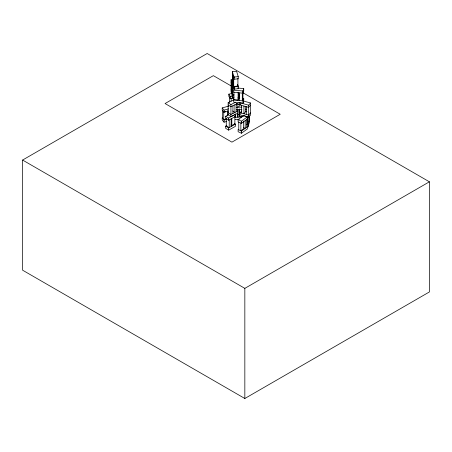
<?xml version="1.0" encoding="UTF-8"?>
<svg xmlns="http://www.w3.org/2000/svg" width="452" height="452" viewBox="0 0 452 452"><rect width="100%" height="100%" fill="white"/><g stroke="black" fill="none" stroke-linecap="round" stroke-linejoin="round"><path stroke-width="0.68" d="M237.729 88.033L243.741 88.575L243.741 90.75L243.086 93.18L233.735 92.338L233.735 90.163L234.385 87.733M233.893 91.886L233.893 99.615L238.097 99.994L238.509 98.474L238.509 92.151M243.086 93.18L243.086 91.005L243.741 88.575M243.086 100.903L233.735 100.067L233.735 102.237L243.086 103.079L243.086 100.903L243.741 98.474L242.402 98.355M243.086 103.079L243.741 100.649L243.741 98.474M247.978 124.927L249.549 119.543L249.549 121.712L247.978 127.102L247.978 124.927L246.577 124.792M242.651 100.79L250.527 102.971L250.527 115.045L248.679 117.266L240.148 114.898L240.148 112.723L241.622 110.949M248.679 117.266L248.679 105.192L250.527 102.971M250.527 105.146L248.679 107.361L240.148 105L240.148 102.824L248.679 105.192M250.527 112.876L248.679 115.09L240.148 112.723M238.114 119.65L243.984 115.367L247.323 116.893L247.323 119.062L241.453 123.351L238.114 121.825L238.114 119.65L241.453 121.176L247.323 116.893M241.91 122.277L240.854 123.051L240.854 130.775L243.492 128.848L243.492 121.119M241.453 131.08L247.323 126.792L247.323 128.967L241.453 133.25L238.114 131.724L238.114 129.554L241.453 131.08L241.453 133.25M22.6 160.053L207.163 53.5L429.4 181.806L429.4 291.947L244.837 398.5L22.6 270.194L22.6 160.053L244.837 288.365L429.4 181.806M225.684 116.277L228.644 118.051L235.452 114.254L235.452 116.43L228.644 120.221L225.684 118.452L225.684 116.277L228.526 114.701M234.272 123.447L235.452 124.153L235.452 126.328L228.644 130.125L225.684 128.351L225.684 126.181L226.819 125.549M230.882 124.989L231.808 125.543L234.87 123.837L234.87 116.107M225.684 126.181L228.644 127.95L235.452 124.153M236.424 109.779L238.097 110.898L238.097 113.073L230.927 116.639L228.147 114.774L228.147 102.7L234.119 99.728M228.147 102.7L230.927 104.565L235.707 102.186M238.097 103.169L230.927 106.74L228.147 104.875M238.097 110.898L230.927 114.463L228.147 112.605M228.65 111.028L224.056 112.299L222.214 110.085L222.214 107.909L228.78 106.09M222.214 107.909L224.056 110.124L228.65 108.853M225.667 111.345L223.746 111.876L223.746 119.605L226.944 118.718M226.678 121.475L224.056 122.198L222.214 119.983L222.214 117.808L224.056 120.029L226.678 119.3M233.74 97.881L230.334 98.621L228.836 96.316L228.836 94.146L232.243 93.406M228.836 94.146L230.334 96.445L233.062 95.852M236.469 105.017L239.193 104.423M236.469 107.192L239.193 106.599L239.193 102.316M232.368 83.761L232.368 71.687L236.56 71.246L238.244 76.625L238.244 78.801L234.057 79.236L232.368 73.862M232.368 71.687L234.057 77.06L238.244 76.625M237.91 78.309L237.91 86.033L233.724 86.473L233.249 84.959L233.249 77.23L234.644 77.089M234.159 97.095L232.763 97.242L231.074 91.863L231.074 79.789L232.475 79.642M233.825 94.428L232.43 94.575L231.955 93.061L231.955 85.338L233.351 85.191M232.368 81.586L234.057 86.965L238.244 86.524L238.244 88.699L234.057 89.14L231.074 79.789M231.074 81.965L232.763 87.338L234.159 87.196M231.074 89.694L232.763 95.067L234.159 94.92M238.876 104.779L240.899 104.694M236.498 107.35L241.893 107.113M236.498 109.52L241.893 109.288M237.526 114.74L239.549 114.65M239.374 109.497L239.571 116.65L243.21 116.492M235.153 117.311L241.893 117.017M235.153 119.481L239.193 119.305M233.735 90.163L243.086 91.005M237.729 97.937L239.729 98.118M245.351 109.231L246.752 109.367M247.577 121.373L248.979 121.509L248.979 116.593M245.272 111.418L246.589 111.78M243.509 127.594L245.176 128.357L245.176 120.633M230.983 85.84L213.355 75.659L165.059 103.542L231.927 142.148L280.223 114.266L243.142 92.858M232.712 110.989L234.938 112.48L234.938 104.751M238.447 93.372L239.193 94.525L239.193 98.101M237.616 84.507L238.244 86.524M237.599 85.027L237.91 86.033M233.249 77.23L233.724 78.744L233.724 86.473M231.955 85.338L232.43 86.846L232.43 94.575M249.419 115.78L249.419 119.995M247.911 116.785L247.911 122.407L247.199 124.831L247.199 117.108M246.826 119.424L246.826 127.153M246.283 106.695L246.283 114.424M245.764 106.627L245.764 111.548L243.922 113.763L243.922 106.034M244.837 288.365L244.837 398.5M242.95 90.677L242.95 98.406L242.295 100.836L242.295 93.106M241.521 105.367L241.521 113.096M241.453 121.176L241.453 123.351M239.667 92.869L239.667 100.598M239.571 108.926L239.571 116.65M238.763 122.096L238.763 129.826M238.097 92.264L238.097 99.994M237.927 109.457L237.927 110.864M237.927 112.972L237.927 117.187L237.605 112.627M237.605 109.118L237.605 111.226M236.955 103.751L236.955 111.474M236.701 103.559L236.701 104.966M235.272 113.791L235.272 117.305M234.057 77.06L234.057 79.236M234.057 86.965L234.057 89.14M233.605 99.909L233.605 97.801L231.113 98.344L231.113 101.152M232.944 105.734L232.944 113.463M232.842 75.371L232.842 83.1M232.763 85.168L232.763 87.338M232.763 95.067L232.763 97.242M232.108 95.502L232.108 96.903M231.808 118.52L231.808 125.543M231.548 83.473L231.548 91.202M231.136 118.836L231.136 126.56M230.927 104.565L230.927 116.639M230.334 96.445L230.334 98.621M229.616 96.745L229.616 102.361M229.22 119.904L229.22 127.628L226.26 125.859L226.26 118.836M228.644 118.051L228.644 120.221M228.644 127.95L228.644 130.125M227.627 110.689L227.582 115.729M224.056 110.124L224.056 112.299M224.056 120.029L224.056 122.198M222.593 110.491L222.593 118.221"/></g></svg>
